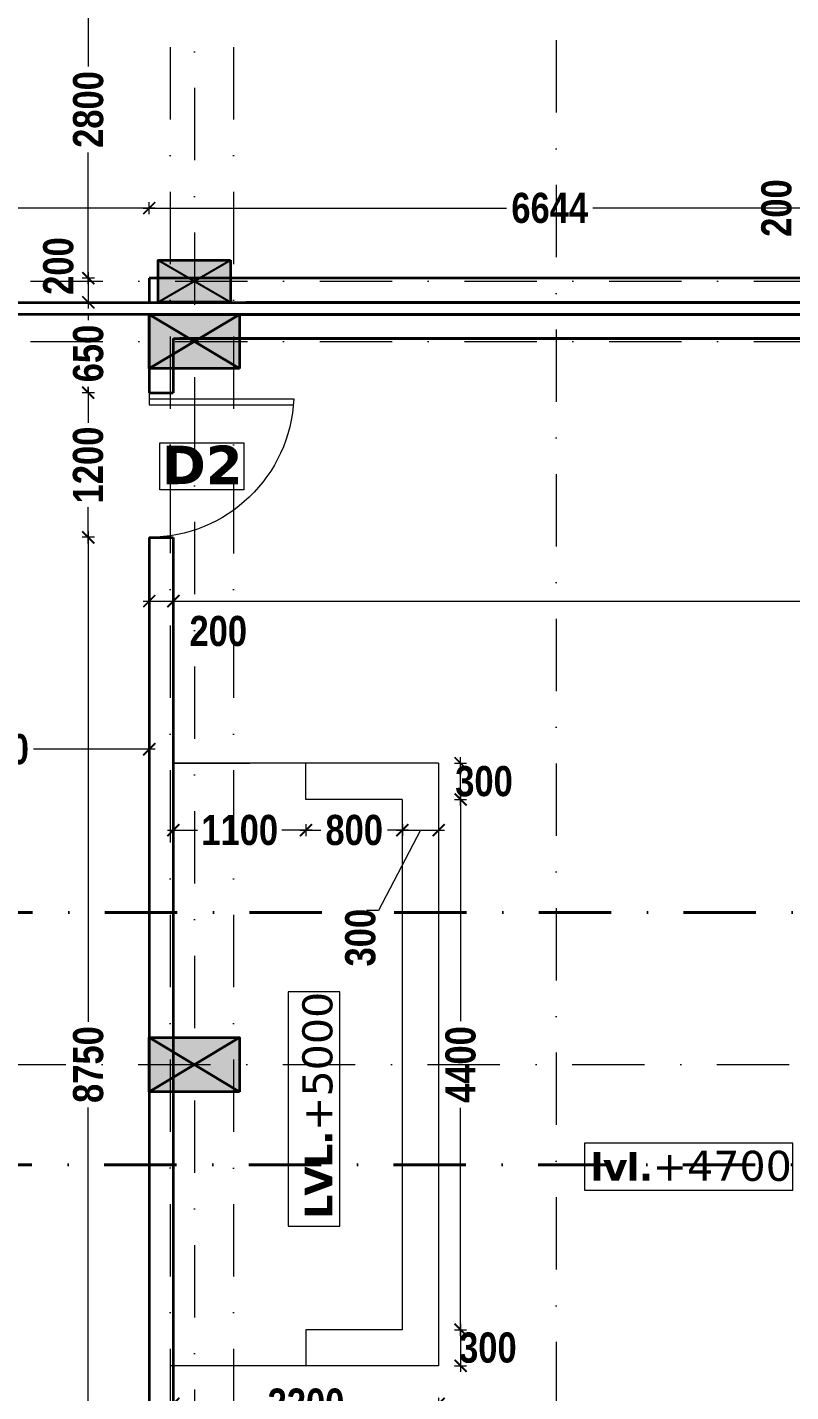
# Model space of a CAD drawing. Header units: millimetres. Extents: x -3092155 to 4513934, y -12317808 to 1850003.
# Drawn here: x -408291 to -401958, y -5693916 to -5682594 of the extents above; entities that cross this region are included whole.
import ezdxf

# ---------------------------------------------------------------- set-up
doc = ezdxf.new("R2010")
doc.units = ezdxf.units.MM
doc.header["$LTSCALE"] = 2
doc.header["$MEASUREMENT"] = 0
doc.header["$PDMODE"] = 34
doc.header["$PDSIZE"] = 500
doc.linetypes.add('DASHDOT', pattern=[1, 0.5, -0.25, 0, -0.25])
doc.linetypes.add('HIDDEN', pattern=[0.375, 0.25, -0.125])
for name, color, linetype, lineweight in [('coloumn', 10, 'Continuous', 35), ('cornice', 12, 'Continuous', 25), ('D DIM', 250, 'Continuous', 9), ('D2', 10, 'Continuous', 5), ('DOOR', 27, 'Continuous', 5), ('expen. jt.', 130, 'Continuous', 35), ('GRID', 251, 'DASHDOT', 5), ('PROJ', 251, 'HIDDEN', 5), ('Step', 251, 'Continuous', 9), ('TEXT', 7, 'Continuous', 13), ('W2', 162, 'Continuous', 5), ('WAll', 250, 'Continuous', 35)]:
    doc.layers.add(name, color=color, linetype=linetype, lineweight=lineweight)
doc.styles.add('INNER DIM', font='ARIALNB.TTF', dxfattribs={"height": 250})
doc.styles.add('style2', font='verdana.ttf')
doc.dimstyles.new('external final', dxfattribs={"dimscale": 0, "dimtxt": 250, "dimasz": 100, "dimexe": 50, "dimexo": 50, "dimgap": 50, "dimtad": 0, "dimdec": 0, "dimzin": 0, "dimdsep": 46, "dimtxsty": 'INNER DIM', "dimblk": 'ARCHTICK', "dimcen": 100, "dimdle": 50, "dimclrd": 256, "dimclre": 256, "dimclrt": 256, "dimadec": 0, "dimazin": 0, "dimtfac": 1, "dimtdec": 0, "dimtix": 1, "dimtmove": 1, "dimatfit": 3, "dimfxl": 50, "dimfxlon": 1, "dimtolj": 1, "dimtzin": 0, "dimlwd": -1, "dimlwe": -1, "dimarcsym": 1})
doc.dimstyles.new('INNER DIM', dxfattribs={"dimscale": 0, "dimtxt": 250, "dimasz": 100, "dimexe": 50, "dimexo": 50, "dimgap": 50, "dimtad": 0, "dimdec": 0, "dimzin": 0, "dimdsep": 46, "dimtxsty": 'INNER DIM', "dimblk": 'ARCHTICK', "dimcen": 100, "dimdle": 50, "dimclrd": 256, "dimclre": 256, "dimclrt": 256, "dimadec": 0, "dimazin": 0, "dimtfac": 1, "dimtdec": 0, "dimtix": 1, "dimtmove": 2, "dimatfit": 3, "dimfxl": 50, "dimfxlon": 1, "dimtolj": 1, "dimtzin": 0, "dimlwd": -1, "dimlwe": -1, "dimarcsym": 1})

# ---------------------------------------------------------------- blocks, each defined once
blk = doc.blocks.new('A$C378B1DF0')
at = {"layer": 'DOOR', "ltscale": 0.1}
for p, q in [((1100, 0), (1100, 1196)), ((1150, 0), (1150, 1199)), ((1200, 0), (1100, 0))]:
    blk.add_line(p, q, dxfattribs=at)
blk.add_arc((1200, 0), 1200, 92.388, 180, dxfattribs=at)
blk = doc.blocks.new('_ArchTick')
at = {"color": 0, "linetype": 'ByBlock', "const_width": 0.15}
blk.add_lwpolyline([(-0.5, -0.5), (0.5, 0.5)], dxfattribs=at)
blk = doc.blocks.new('*D681')
at = {"layer": 'D DIM', "ltscale": 100, "transparency": 16777216}
for p, q in [((-413124, -5684144), (-413124, -5684044)), ((-407279, -5684144), (-407279, -5684044)), ((-413174, -5684094), (-410560, -5684094)), ((-407229, -5684094), (-409844, -5684094))]:
    blk.add_line(p, q, dxfattribs=at)
at = {"layer": 'Defpoints', "color": 0, "lineweight": 50, "ltscale": 100, "transparency": 16777216}
for p in [(-407279, -5684094), (-413124, -5684526), (-407279, -5684676)]:
    blk.add_point(p, dxfattribs=at)
at = {"layer": 'D DIM', "ltscale": 100, "transparency": 16777216, "xscale": 100, "yscale": 100, "zscale": 100, "rotation": 180}
blk.add_blockref('_ArchTick', (-413124, -5684094), dxfattribs=at)
at = {"layer": 'D DIM', "ltscale": 100, "transparency": 16777216, "xscale": 100, "yscale": 100, "zscale": 100}
blk.add_blockref('_ArchTick', (-407279, -5684094), dxfattribs=at)
at = {"layer": 'D DIM', "ltscale": 100, "transparency": 16777216, "insert": (-410202, -5684094), "char_height": 250, "attachment_point": 5, "style": 'INNER DIM'}
blk.add_mtext('\\A1;5845', dxfattribs=at)
blk = doc.blocks.new('*D682')
at = {"layer": 'D DIM', "ltscale": 100, "transparency": 16777216}
for p, q in [((-407279, -5684144), (-407279, -5684044)), ((-400635, -5684144), (-400635, -5684044)), ((-407329, -5684094), (-404316, -5684094)), ((-400585, -5684094), (-403598, -5684094))]:
    blk.add_line(p, q, dxfattribs=at)
at = {"layer": 'Defpoints', "color": 0, "lineweight": 50, "ltscale": 100, "transparency": 16777216}
for p in [(-400635, -5684094), (-400635, -5684451), (-407279, -5684676)]:
    blk.add_point(p, dxfattribs=at)
at = {"layer": 'D DIM', "ltscale": 100, "transparency": 16777216, "xscale": 100, "yscale": 100, "zscale": 100, "rotation": 180}
blk.add_blockref('_ArchTick', (-407279, -5684094), dxfattribs=at)
at = {"layer": 'D DIM', "ltscale": 100, "transparency": 16777216, "xscale": 100, "yscale": 100, "zscale": 100}
blk.add_blockref('_ArchTick', (-400635, -5684094), dxfattribs=at)
at = {"layer": 'D DIM', "ltscale": 100, "transparency": 16777216, "insert": (-403957, -5684094), "char_height": 250, "attachment_point": 5, "style": 'INNER DIM'}
blk.add_mtext('\\A1;6644', dxfattribs=at)
blk = doc.blocks.new('*D218')
at = {"layer": 'D DIM', "ltscale": 100, "transparency": 16777216}
for p, q in [((-407279, -5687305), (-407279, -5687405)), ((-407079, -5687305), (-407079, -5687405)), ((-407329, -5687355), (-407029, -5687355))]:
    blk.add_line(p, q, dxfattribs=at)
at = {"layer": 'Defpoints', "color": 0, "lineweight": 50, "ltscale": 100, "transparency": 16777216}
for p in [(-407279, -5687158), (-407079, -5687158), (-407079, -5687355)]:
    blk.add_point(p, dxfattribs=at)
at = {"layer": 'D DIM', "ltscale": 100, "transparency": 16777216, "xscale": 100, "yscale": 100, "zscale": 100, "rotation": 180}
blk.add_blockref('_ArchTick', (-407279, -5687355), dxfattribs=at)
at = {"layer": 'D DIM', "ltscale": 100, "transparency": 16777216, "xscale": 100, "yscale": 100, "zscale": 100}
blk.add_blockref('_ArchTick', (-407079, -5687355), dxfattribs=at)
at = {"layer": 'D DIM', "ltscale": 100, "transparency": 16777216, "insert": (-406707, -5687605), "char_height": 250, "attachment_point": 5, "style": 'INNER DIM'}
blk.add_mtext('\\A1;200', dxfattribs=at)
blk = doc.blocks.new('*D219')
at = {"layer": 'D DIM', "ltscale": 100, "transparency": 16777216}
for p, q in [((-407079, -5687305), (-407079, -5687405)), ((-394159, -5687305), (-394159, -5687405)), ((-407129, -5687355), (-401049, -5687355)), ((-394109, -5687355), (-400189, -5687355))]:
    blk.add_line(p, q, dxfattribs=at)
at = {"layer": 'Defpoints', "color": 0, "lineweight": 50, "ltscale": 100, "transparency": 16777216}
for p in [(-407079, -5687158), (-394159, -5687158), (-394159, -5687355)]:
    blk.add_point(p, dxfattribs=at)
at = {"layer": 'D DIM', "ltscale": 100, "transparency": 16777216, "xscale": 100, "yscale": 100, "zscale": 100, "rotation": 180}
blk.add_blockref('_ArchTick', (-407079, -5687355), dxfattribs=at)
at = {"layer": 'D DIM', "ltscale": 100, "transparency": 16777216, "xscale": 100, "yscale": 100, "zscale": 100}
blk.add_blockref('_ArchTick', (-394159, -5687355), dxfattribs=at)
at = {"layer": 'D DIM', "ltscale": 100, "transparency": 16777216, "insert": (-400619, -5687355), "char_height": 250, "attachment_point": 5, "style": 'INNER DIM'}
blk.add_mtext('\\A1;12920', dxfattribs=at)
blk = doc.blocks.new('*D730')
at = {"layer": 'D DIM', "ltscale": 100, "transparency": 16777216}
for p, q in [((-438689, 361), (-438689, 461)), ((999, 361), (999, 461)), ((1049, 411), (-438739, 411))]:
    blk.add_line(p, q, dxfattribs=at)
at = {"layer": 'Defpoints', "color": 0, "lineweight": 50, "ltscale": 100, "transparency": 16777216}
for p in [(-438689, 411), (999, 0), (-438689, -5723126)]:
    blk.add_point(p, dxfattribs=at)
at = {"layer": 'D DIM', "ltscale": 100, "transparency": 16777216, "xscale": 100, "yscale": 100, "zscale": 100, "rotation": 180}
blk.add_blockref('_ArchTick', (-438689, 411), dxfattribs=at)
at = {"layer": 'D DIM', "ltscale": 100, "transparency": 16777216, "xscale": 100, "yscale": 100, "zscale": 100}
blk.add_blockref('_ArchTick', (999, 411), dxfattribs=at)
at = {"layer": 'D DIM', "ltscale": 100, "transparency": 16777216, "insert": (1326, 835), "char_height": 250, "attachment_point": 5, "style": 'INNER DIM'}
blk.add_mtext('\\A1;439688', dxfattribs=at)
blk = doc.blocks.new('*D311')
at = {"layer": 'D DIM', "ltscale": 100, "transparency": 16777216}
for p, q in [((-407735, -5681876), (-407835, -5681876)), ((-407785, -5681826), (-407785, -5682918)), ((-407785, -5684726), (-407785, -5683634)), ((-407735, -5684676), (-407835, -5684676))]:
    blk.add_line(p, q, dxfattribs=at)
at = {"layer": 'Defpoints', "color": 0, "lineweight": 50, "ltscale": 100, "transparency": 16777216}
for p in [(-407552, -5681876), (-407785, -5684676), (-407279, -5684676)]:
    blk.add_point(p, dxfattribs=at)
at = {"layer": 'D DIM', "ltscale": 100, "transparency": 16777216, "xscale": 100, "yscale": 100, "zscale": 100}
for p, rotation in [((-407785, -5681876), 90), ((-407785, -5684676), 270)]:
    blk.add_blockref('_ArchTick', p, dxfattribs=dict(at, rotation=rotation))
at = {"layer": 'D DIM', "ltscale": 100, "transparency": 16777216, "insert": (-407785, -5683276), "char_height": 250, "attachment_point": 5, "rotation": 90, "style": 'INNER DIM'}
blk.add_mtext('\\A1;2800', dxfattribs=at)
blk = doc.blocks.new('*D786')
at = {"layer": 'D DIM', "ltscale": 100, "transparency": 16777216}
for p, q in [((-407735, -5684676), (-407835, -5684676)), ((-407785, -5684626), (-407785, -5684926)), ((-407735, -5684876), (-407835, -5684876))]:
    blk.add_line(p, q, dxfattribs=at)
at = {"layer": 'Defpoints', "color": 0, "lineweight": 50, "ltscale": 100, "transparency": 16777216}
for p in [(-407279, -5684676), (-407785, -5684876), (-407279, -5684876)]:
    blk.add_point(p, dxfattribs=at)
at = {"layer": 'D DIM', "ltscale": 100, "transparency": 16777216, "xscale": 100, "yscale": 100, "zscale": 100}
for p, rotation in [((-407785, -5684676), 90), ((-407785, -5684876), 270)]:
    blk.add_blockref('_ArchTick', p, dxfattribs=dict(at, rotation=rotation))
at = {"layer": 'D DIM', "ltscale": 100, "transparency": 16777216, "insert": (-408033, -5684575), "char_height": 250, "attachment_point": 5, "rotation": 90, "style": 'INNER DIM'}
blk.add_mtext('\\A1;200', dxfattribs=at)
blk = doc.blocks.new('*D787')
at = {"layer": 'D DIM', "ltscale": 100, "transparency": 16777216}
for p, q in [((-407735, -5684976), (-407835, -5684976)), ((-407785, -5684976), (-407785, -5685025)), ((-407735, -5685626), (-407835, -5685626)), ((-407785, -5685626), (-407785, -5685577))]:
    blk.add_line(p, q, dxfattribs=at)
at = {"layer": 'Defpoints', "color": 0, "lineweight": 50, "ltscale": 100, "transparency": 16777216}
for p in [(-407279, -5684976), (-407785, -5685626), (-407280, -5685626)]:
    blk.add_point(p, dxfattribs=at)
at = {"layer": 'D DIM', "ltscale": 100, "transparency": 16777216, "insert": (-407785, -5685301), "char_height": 250, "attachment_point": 5, "rotation": 90, "style": 'INNER DIM'}
blk.add_mtext('\\A1;650', dxfattribs=at)
blk = doc.blocks.new('*D788')
at = {"layer": 'D DIM', "ltscale": 100, "transparency": 16777216}
for p, q in [((-407736, -5685626), (-407836, -5685626)), ((-407786, -5685576), (-407786, -5685876)), ((-407786, -5686876), (-407786, -5686576)), ((-407736, -5686826), (-407836, -5686826))]:
    blk.add_line(p, q, dxfattribs=at)
at = {"layer": 'Defpoints', "color": 0, "lineweight": 50, "ltscale": 100, "transparency": 16777216}
for p in [(-407280, -5685626), (-407786, -5686826), (-407279, -5686826)]:
    blk.add_point(p, dxfattribs=at)
at = {"layer": 'D DIM', "ltscale": 100, "transparency": 16777216, "xscale": 100, "yscale": 100, "zscale": 100}
for p, rotation in [((-407786, -5685626), 90), ((-407786, -5686826), 270)]:
    blk.add_blockref('_ArchTick', p, dxfattribs=dict(at, rotation=rotation))
at = {"layer": 'D DIM', "ltscale": 100, "transparency": 16777216, "insert": (-407786, -5686226), "char_height": 250, "attachment_point": 5, "rotation": 90, "style": 'INNER DIM'}
blk.add_mtext('\\A1;1200', dxfattribs=at)
blk = doc.blocks.new('*D312')
at = {"layer": 'D DIM', "ltscale": 100, "transparency": 16777216}
for p, q in [((-407735, -5686826), (-407835, -5686826)), ((-407785, -5686776), (-407785, -5690846)), ((-407785, -5695626), (-407785, -5691557)), ((-407735, -5695576), (-407835, -5695576))]:
    blk.add_line(p, q, dxfattribs=at)
at = {"layer": 'Defpoints', "color": 0, "lineweight": 50, "ltscale": 100, "transparency": 16777216}
for p in [(-407279, -5686826), (-407785, -5695576), (-407279, -5695576)]:
    blk.add_point(p, dxfattribs=at)
at = {"layer": 'D DIM', "ltscale": 100, "transparency": 16777216, "xscale": 100, "yscale": 100, "zscale": 100}
for p, rotation in [((-407785, -5686826), 90), ((-407785, -5695576), 270)]:
    blk.add_blockref('_ArchTick', p, dxfattribs=dict(at, rotation=rotation))
at = {"layer": 'D DIM', "ltscale": 100, "transparency": 16777216, "insert": (-407785, -5691201), "char_height": 250, "attachment_point": 5, "rotation": 90, "style": 'INNER DIM'}
blk.add_mtext('\\A1;8750', dxfattribs=at)
blk = doc.blocks.new('*D809')
at = {"layer": 'D DIM', "ltscale": 100, "transparency": 16777216}
for p, q in [((-401040, -5684676), (-401140, -5684676)), ((-401090, -5684626), (-401090, -5684926)), ((-401040, -5684876), (-401140, -5684876))]:
    blk.add_line(p, q, dxfattribs=at)
at = {"layer": 'Defpoints', "color": 0, "lineweight": 50, "ltscale": 100, "transparency": 16777216}
for p in [(-400635, -5684676), (-401090, -5684876), (-400634, -5684876)]:
    blk.add_point(p, dxfattribs=at)
at = {"layer": 'D DIM', "ltscale": 100, "transparency": 16777216, "xscale": 100, "yscale": 100, "zscale": 100}
for p, rotation in [((-401090, -5684676), 90), ((-401090, -5684876), 270)]:
    blk.add_blockref('_ArchTick', p, dxfattribs=dict(at, rotation=rotation))
at = {"layer": 'D DIM', "ltscale": 100, "transparency": 16777216, "insert": (-402075, -5684094), "char_height": 250, "attachment_point": 5, "rotation": 90, "style": 'INNER DIM'}
blk.add_mtext('\\A1;200', dxfattribs=at)
blk = doc.blocks.new('*D553')
at = {"layer": 'D DIM', "ltscale": 15000, "transparency": 16777216}
for p, q in [((-407129, -5689256), (-406879, -5689256)), ((-407079, -5689206), (-407079, -5689306)), ((-405929, -5689256), (-406179, -5689256)), ((-405979, -5689206), (-405979, -5689306))]:
    blk.add_line(p, q, dxfattribs=at)
at = {"layer": 'Defpoints', "color": 0, "lineweight": 50, "ltscale": 15000, "transparency": 16777216}
for p in [(-407079, -5689001), (-405979, -5689001), (-407079, -5689256)]:
    blk.add_point(p, dxfattribs=at)
at = {"layer": 'D DIM', "ltscale": 15000, "transparency": 16777216, "xscale": 100, "yscale": 100, "zscale": 100, "rotation": 180}
blk.add_blockref('_ArchTick', (-407079, -5689256), dxfattribs=at)
at = {"layer": 'D DIM', "ltscale": 15000, "transparency": 16777216, "xscale": 100, "yscale": 100, "zscale": 100}
blk.add_blockref('_ArchTick', (-405979, -5689256), dxfattribs=at)
at = {"layer": 'D DIM', "ltscale": 15000, "transparency": 16777216, "insert": (-406529, -5689256), "char_height": 250, "attachment_point": 5, "style": 'INNER DIM'}
blk.add_mtext('\\A1;1100', dxfattribs=at)
blk = doc.blocks.new('*D554')
at = {"layer": 'D DIM', "ltscale": 15000, "transparency": 16777216}
for p, q in [((-406029, -5689256), (-405855, -5689256)), ((-405979, -5689206), (-405979, -5689306)), ((-405129, -5689256), (-405303, -5689256)), ((-405179, -5689206), (-405179, -5689306))]:
    blk.add_line(p, q, dxfattribs=at)
at = {"layer": 'Defpoints', "color": 0, "lineweight": 50, "ltscale": 15000, "transparency": 16777216}
for p in [(-405979, -5689001), (-405179, -5689001), (-405179, -5689256)]:
    blk.add_point(p, dxfattribs=at)
at = {"layer": 'D DIM', "ltscale": 15000, "transparency": 16777216, "xscale": 100, "yscale": 100, "zscale": 100, "rotation": 180}
blk.add_blockref('_ArchTick', (-405979, -5689256), dxfattribs=at)
at = {"layer": 'D DIM', "ltscale": 15000, "transparency": 16777216, "xscale": 100, "yscale": 100, "zscale": 100}
blk.add_blockref('_ArchTick', (-405179, -5689256), dxfattribs=at)
at = {"layer": 'D DIM', "ltscale": 15000, "transparency": 16777216, "insert": (-405579, -5689256), "char_height": 250, "attachment_point": 5, "style": 'INNER DIM'}
blk.add_mtext('\\A1;800', dxfattribs=at)
blk = doc.blocks.new('*D555')
at = {"layer": 'D DIM', "ltscale": 100, "transparency": 16777216}
for p, q in [((-405029, -5689256), (-405377, -5689922)), ((-405229, -5689256), (-404829, -5689256)), ((-405179, -5689206), (-405179, -5689306)), ((-404879, -5689206), (-404879, -5689306)), ((-405377, -5689922), (-405477, -5689922))]:
    blk.add_line(p, q, dxfattribs=at)
at = {"layer": 'Defpoints', "color": 0, "lineweight": 50, "ltscale": 100, "transparency": 16777216}
for p in [(-405179, -5689001), (-404879, -5689101), (-404879, -5689256)]:
    blk.add_point(p, dxfattribs=at)
at = {"layer": 'D DIM', "ltscale": 100, "transparency": 16777216, "xscale": 100, "yscale": 100, "zscale": 100, "rotation": 180}
blk.add_blockref('_ArchTick', (-405179, -5689256), dxfattribs=at)
at = {"layer": 'D DIM', "ltscale": 100, "transparency": 16777216, "xscale": 100, "yscale": 100, "zscale": 100}
blk.add_blockref('_ArchTick', (-404879, -5689256), dxfattribs=at)
at = {"layer": 'D DIM', "ltscale": 100, "transparency": 16777216, "insert": (-405527, -5690148), "char_height": 250, "attachment_point": 5, "rotation": 90, "style": 'INNER DIM'}
blk.add_mtext('\\A1;300', dxfattribs=at)
blk = doc.blocks.new('*D556')
at = {"layer": 'D DIM', "ltscale": 15000, "transparency": 16777216}
for p, q in [((-404746, -5689001), (-404646, -5689001)), ((-404696, -5688951), (-404696, -5690842)), ((-404696, -5693451), (-404696, -5691560)), ((-404746, -5693401), (-404646, -5693401))]:
    blk.add_line(p, q, dxfattribs=at)
at = {"layer": 'Defpoints', "color": 0, "lineweight": 50, "ltscale": 15000, "transparency": 16777216}
for p in [(-405979, -5689001), (-404696, -5689001), (-405321, -5693401)]:
    blk.add_point(p, dxfattribs=at)
at = {"layer": 'D DIM', "ltscale": 15000, "transparency": 16777216, "xscale": 100, "yscale": 100, "zscale": 100}
for p, rotation in [((-404696, -5689001), 90), ((-404696, -5693401), 270)]:
    blk.add_blockref('_ArchTick', p, dxfattribs=dict(at, rotation=rotation))
at = {"layer": 'D DIM', "ltscale": 15000, "transparency": 16777216, "insert": (-404696, -5691201), "char_height": 250, "attachment_point": 5, "rotation": 90, "style": 'INNER DIM'}
blk.add_mtext('\\A1;4400', dxfattribs=at)
blk = doc.blocks.new('*D557')
at = {"layer": 'D DIM', "ltscale": 15000, "transparency": 16777216}
for p, q in [((-404696, -5689051), (-404696, -5688651)), ((-404746, -5688701), (-404646, -5688701)), ((-404746, -5689001), (-404646, -5689001))]:
    blk.add_line(p, q, dxfattribs=at)
at = {"layer": 'Defpoints', "color": 0, "lineweight": 50, "ltscale": 15000, "transparency": 16777216}
for p in [(-405979, -5688701), (-404696, -5688701), (-405979, -5689001)]:
    blk.add_point(p, dxfattribs=at)
at = {"layer": 'D DIM', "ltscale": 15000, "transparency": 16777216, "xscale": 100, "yscale": 100, "zscale": 100}
for p, rotation in [((-404696, -5688701), 90), ((-404696, -5689001), 270)]:
    blk.add_blockref('_ArchTick', p, dxfattribs=dict(at, rotation=rotation))
at = {"layer": 'D DIM', "ltscale": 15000, "transparency": 16777216, "insert": (-404502, -5688851), "char_height": 250, "attachment_point": 5, "rotation": 0.1, "style": 'INNER DIM'}
blk.add_mtext('\\A1;300', dxfattribs=at)
blk = doc.blocks.new('*D558')
at = {"layer": 'D DIM', "ltscale": 15000, "transparency": 16777216}
for p, q in [((-404746, -5693401), (-404646, -5693401)), ((-404696, -5693351), (-404696, -5693751)), ((-404746, -5693701), (-404646, -5693701))]:
    blk.add_line(p, q, dxfattribs=at)
at = {"layer": 'Defpoints', "color": 0, "lineweight": 50, "ltscale": 15000, "transparency": 16777216}
for p in [(-405443, -5693401), (-405443, -5693701), (-404696, -5693701)]:
    blk.add_point(p, dxfattribs=at)
at = {"layer": 'D DIM', "ltscale": 15000, "transparency": 16777216, "xscale": 100, "yscale": 100, "zscale": 100}
for p, rotation in [((-404696, -5693401), 90), ((-404696, -5693701), 270)]:
    blk.add_blockref('_ArchTick', p, dxfattribs=dict(at, rotation=rotation))
at = {"layer": 'D DIM', "ltscale": 15000, "transparency": 16777216, "insert": (-404470, -5693551), "char_height": 250, "attachment_point": 5, "rotation": 0.1, "style": 'INNER DIM'}
blk.add_mtext('\\A1;300', dxfattribs=at)
blk = doc.blocks.new('*D559')
at = {"layer": 'D DIM', "ltscale": 15000, "transparency": 16777216}
for p, q in [((-407129, -5694016), (-406337, -5694016)), ((-407079, -5693966), (-407079, -5694066)), ((-404829, -5694016), (-405621, -5694016)), ((-404879, -5693966), (-404879, -5694066))]:
    blk.add_line(p, q, dxfattribs=at)
at = {"layer": 'Defpoints', "color": 0, "lineweight": 50, "ltscale": 15000, "transparency": 16777216}
for p in [(-407079, -5693700), (-404879, -5693700), (-404879, -5694016)]:
    blk.add_point(p, dxfattribs=at)
at = {"layer": 'D DIM', "ltscale": 15000, "transparency": 16777216, "xscale": 100, "yscale": 100, "zscale": 100, "rotation": 180}
blk.add_blockref('_ArchTick', (-407079, -5694016), dxfattribs=at)
at = {"layer": 'D DIM', "ltscale": 15000, "transparency": 16777216, "xscale": 100, "yscale": 100, "zscale": 100}
blk.add_blockref('_ArchTick', (-404879, -5694016), dxfattribs=at)
at = {"layer": 'D DIM', "ltscale": 15000, "transparency": 16777216, "insert": (-405979, -5694016), "char_height": 250, "attachment_point": 5, "style": 'INNER DIM'}
blk.add_mtext('\\A1;2200', dxfattribs=at)
blk = doc.blocks.new('F.F')
at = {"layer": 'coloumn', "ltscale": 100}
for points in [[(-179225, -5837856), (-179225, -5838206), (-179825, -5838206), (-179825, -5837856)], [(-179150, -5838756), (-179150, -5838306), (-179900, -5838306), (-179900, -5838756)], [(-179150, -5844756), (-179150, -5844306), (-179900, -5844306), (-179900, -5844756)]]:
    blk.add_hatch(color=256, dxfattribs=at).paths.add_polyline_path(points)
at = {"layer": 'coloumn', "lineweight": 25, "ltscale": 100}
for p, q in [((-179825, -5838206), (-179225, -5837856)), ((-179825, -5837856), (-179225, -5838206))]:
    blk.add_line(p, q, dxfattribs=at)
at = {"layer": 'coloumn', "ltscale": 100}
for p, q in [((-179900, -5838756), (-179900, -5838306)), ((-179900, -5838306), (-179150, -5838306)), ((-179150, -5838306), (-179150, -5838756)), ((-179150, -5838756), (-179900, -5838756)), ((-179900, -5844756), (-179900, -5844306)), ((-179900, -5844306), (-179150, -5844306)), ((-179150, -5844306), (-179150, -5844756)), ((-179150, -5844756), (-179900, -5844756))]:
    blk.add_line(p, q, dxfattribs=at)
blk.add_lwpolyline([(-179225, -5837856), (-179225, -5838206), (-179825, -5838206), (-179825, -5837856)], close=True, dxfattribs=at)
for points in [[(-179150, -5838756), (-179900, -5838306), (-179150, -5838306), (-179900, -5838756)], [(-179150, -5844756), (-179900, -5844306), (-179150, -5844306), (-179900, -5844756)]]:
    blk.add_lwpolyline(points, dxfattribs=at)
blk = doc.blocks.new('*D1044')
at = {"layer": 'D DIM', "ltscale": 100, "transparency": 16777216}
for p, q in [((-410699, -5688585), (-408952, -5688585)), ((-410649, -5688635), (-410649, -5688535)), ((-407229, -5688585), (-408239, -5688585)), ((-407279, -5688635), (-407279, -5688535))]:
    blk.add_line(p, q, dxfattribs=at)
at = {"layer": 'Defpoints', "color": 0, "lineweight": 50, "ltscale": 100, "transparency": 16777216}
for p in [(-407279, -5688585), (-410649, -5689722), (-407279, -5689722)]:
    blk.add_point(p, dxfattribs=at)
at = {"layer": 'D DIM', "ltscale": 100, "transparency": 16777216, "xscale": 100, "yscale": 100, "zscale": 100, "rotation": 180}
blk.add_blockref('_ArchTick', (-410649, -5688585), dxfattribs=at)
at = {"layer": 'D DIM', "ltscale": 100, "transparency": 16777216, "xscale": 100, "yscale": 100, "zscale": 100}
blk.add_blockref('_ArchTick', (-407279, -5688585), dxfattribs=at)
at = {"layer": 'D DIM', "ltscale": 100, "transparency": 16777216, "insert": (-408596, -5688585), "char_height": 250, "attachment_point": 5, "style": 'INNER DIM'}
blk.add_mtext('\\A1;3370', dxfattribs=at)
blk = doc.blocks.new('GHYJHJH')
at = {"layer": 'Step', "ltscale": 15000}
for p, q in [((-214995, -5654492), (-217195, -5654492)), ((-214995, -5654492), (-214995, -5659492)), ((-215295, -5654792), (-216095, -5654792)), ((-215295, -5654792), (-215295, -5659192)), ((-215295, -5659192), (-216095, -5659192)), ((-214995, -5659492), (-217219, -5659492))]:
    blk.add_line(p, q, dxfattribs=at)
at = {"layer": 'Step', "ltscale": 100}
for p, q in [((-216095, -5654792), (-216095, -5654492)), ((-216095, -5659192), (-216095, -5659492))]:
    blk.add_line(p, q, dxfattribs=at)
blk.add_lwpolyline([(-217195, -5654492), (-216560, -5654492)], dxfattribs=at)
blk = doc.blocks.new('uyujnjh')
at = {"layer": 'PROJ', "linetype": 'DASHDOT', "lineweight": 40, "ltscale": 600}
blk.add_line((-186042, -5846539), (-249741, -5846539), dxfattribs=at)

msp = doc.modelspace()

# ---------------------------------------------------------------- linework, layer by layer
at = {"layer": 'D2', "ltscale": 0.1}
msp.add_lwpolyline([(-407190.9, -5686042.8), (-406495.2, -5686042.8), (-406495.2, -5686430.9), (-407190.9, -5686430.9)], close=True, dxfattribs=at)
at = {"layer": 'expen. jt.', "ltscale": 100}
for p, q in [((-438913.8, -5684876.2), (-393983.8, -5684876.2)), ((-438889.7, -5684876.2), (-393716.8, -5684876.2)), ((-393983.8, -5684976.2), (-438913.8, -5684976.2)), ((-393959.7, -5684976.2), (-438889.7, -5684976.2))]:
    msp.add_line(p, q, dxfattribs=at)
at = {"layer": 'GRID', "color": 5, "ltscale": 600}
for p, q in [((-406904.7, -5655495.3), (-406904.7, -5744297.3)), ((-407104.7, -5656356.3), (-407104.7, -5743438.6)), ((-406579.7, -5656356.5), (-406579.7, -5743436)), ((-403904.7, -5657499.4), (-403898.6, -5742187.2))]:
    msp.add_line(p, q, dxfattribs=at)
at = {"layer": 'GRID', "color": 6, "ltscale": 600}
for p, q in [((-461068.9, -5684701.2), (-366441.5, -5684701.2)), ((-461068.9, -5685201.2), (-366441.5, -5685201.2)), ((-460174.6, -5691201.2), (-367335.1, -5691201.2))]:
    msp.add_line(p, q, dxfattribs=at)
at = {"layer": 'PROJ', "linetype": 'DASHDOT', "lineweight": 40, "ltscale": 600}
msp.add_line((-384245.2, -5689939.3), (-447944.2, -5689939.3), dxfattribs=at)
at = {"layer": 'W2', "ltscale": 100}
for points in [[(-406126.6, -5692543.1), (-405698.2, -5692543.1), (-405698.2, -5690596.6), (-406126.6, -5690596.6)], [(-403669.6, -5692242.7), (-401938.6, -5692242.7), (-401938.6, -5691854.2), (-403669.6, -5691854.2)]]:
    msp.add_lwpolyline(points, close=True, dxfattribs=at)
at = {"layer": 'WAll', "ltscale": 100}
for p, q in [((-407279.3, -5684676.2), (-407279.3, -5684876.2)), ((-394034.7, -5684676.2), (-407279.3, -5684676.2)), ((-407279.3, -5684876.2), (-394034.7, -5684876.2)), ((-393983.8, -5684876.2), (-406479.3, -5684876.2)), ((-407280.1, -5684976.2), (-407280.1, -5685626.2)), ((-407279.3, -5684976.2), (-394709.7, -5684976.2)), ((-407080.1, -5685176.2), (-407080.1, -5685626.2)), ((-407079.3, -5685176.2), (-394159.3, -5685176.2)), ((-394183.8, -5685176.2), (-407029.3, -5685176.2)), ((-407280.1, -5685626.2), (-407080.1, -5685626.2)), ((-407280.1, -5686826.2), (-407280.1, -5695576.2)), ((-407280.1, -5686826.2), (-407080.1, -5686826.2)), ((-407080.1, -5686826.2), (-407080.1, -5695576.2))]:
    msp.add_line(p, q, dxfattribs=at)

# ---------------------------------------------------------------- block references
at = {"layer": 'coloumn'}
msp.add_blockref('F.F', (-227379.8, 153330), dxfattribs=at)
at = {"layer": 'cornice', "color": 3, "lineweight": 50}
msp.add_blockref('uyujnjh', (-198208.9, 154507), dxfattribs=at)
at = {"layer": 'D DIM'}
msp.add_blockref('GHYJHJH', (-189885.4, -34209.1), dxfattribs=at)
at = {"layer": 'DOOR', "ltscale": 100, "xscale": -1, "rotation": 270}
msp.add_blockref('A$C378B1DF0', (-407280.1, -5686826.2), dxfattribs=at)

# ---------------------------------------------------------------- texts
at = {"layer": 'D2', "ltscale": 0.1, "insert": (-406839.3, -5686225.1), "char_height": 320, "attachment_point": 5, "style": 'style2'}
msp.add_mtext('\\pxt11;{\\fVerdana|b1|i0|c0|p34;D2}', dxfattribs=at)
at = {"layer": 'TEXT', "ltscale": 0.1, "insert": (-405882.7, -5691538.6), "char_height": 230, "attachment_point": 5, "rotation": 90, "style": 'style2'}
msp.add_mtext('{\\fVerdana|b1|i0|c0|p34;\\T0.95;LVL.\\fVerdana|b0|i0|c0|p34;\\H1.0833x;\\T1;+5000}', dxfattribs=at)
at = {"layer": 'TEXT', "ltscale": 0.1, "insert": (-402783.3, -5692043.4), "char_height": 230, "attachment_point": 5, "style": 'style2'}
msp.add_mtext('{\\fVerdana|b1|i0|c0|p34;\\T0.95;lvl.\\fVerdana|b0|i0|c0|p34;\\H1.0833x;\\T1;+4700}', dxfattribs=at)

# ---------------------------------------------------------------- dimensions: what is measured, and where the dimension line sits
at = {"layer": 'D DIM', "ltscale": 100}
for base, p1, p2, picture, middle in [((-438689.1, 410.6), (998.8, 0), (-438689.1, -5723126.2), '*D730', (1326.5, 835.2)), ((-407078.9, -5687355.4), (-407278.9, -5687157.6), (-407078.9, -5687157.6), '*D218', (-406707.3, -5687605.2)), ((-407278.9, -5688585.2), (-410649.3, -5689722.5), (-407278.9, -5689722.1), '*D1044', (-408595.6, -5688585.2))]:
    dim = msp.add_linear_dim(base=base, p1=p1, p2=p2, dimstyle='INNER DIM', override={"dimscale": 1}, dxfattribs=at)
    dim.commit()
    dim.dimension.update_dxf_attribs({"geometry": picture, "text_midpoint": middle, "dimtype": 160})
for base, p1, p2, picture, middle in [((-407784.6, -5684676.2), (-407552.1, -5681876.2), (-407278.9, -5684676.2), '*D311', (-407784.6, -5683276.2)), ((-407785.4, -5685626.2), (-407279.3, -5684976.2), (-407280.1, -5685626.2), '*D787', (-407785.4, -5685301.2)), ((-407785.9, -5686826.2), (-407280.1, -5685626.2), (-407278.9, -5686826.2), '*D788', (-407785.9, -5686226.2)), ((-407784.6, -5695576.2), (-407278.9, -5686826.2), (-407278.9, -5695576.2), '*D312', (-407784.6, -5691201.2))]:
    dim = msp.add_linear_dim(base=base, p1=p1, p2=p2, angle=90, dimstyle='INNER DIM', override={"dimscale": 1}, dxfattribs=at)
    dim.commit()
    dim.dimension.update_dxf_attribs({"geometry": picture, "text_midpoint": middle})
for base, p1, p2, picture, middle in [((-401090.2, -5684876.2), (-400635.1, -5684676.2), (-400634.3, -5684876.2), '*D809', (-402074.9, -5684093.8)), ((-407785, -5684876.2), (-407278.9, -5684676.2), (-407279.3, -5684876.2), '*D786', (-408033.4, -5684574.5))]:
    dim = msp.add_linear_dim(base=base, p1=p1, p2=p2, angle=90, dimstyle='INNER DIM', override={"dimscale": 1}, dxfattribs=at)
    dim.commit()
    dim.dimension.update_dxf_attribs({"geometry": picture, "text_midpoint": middle, "dimtype": 160})
for base, p1, p2, picture, middle in [((-407279.3, -5684093.8), (-413124.3, -5684526.2), (-407279.3, -5684676.2), '*D681', (-410201.8, -5684093.8)), ((-400635.1, -5684093.8), (-407279.3, -5684676.2), (-400635.1, -5684451.2), '*D682', (-403957.2, -5684093.8)), ((-394159.3, -5687355.4), (-407078.9, -5687157.6), (-394159.3, -5687157.6), '*D219', (-400619.1, -5687355.4))]:
    dim = msp.add_linear_dim(base=base, p1=p1, p2=p2, dimstyle='INNER DIM', override={"dimscale": 1}, dxfattribs=at)
    dim.commit()
    dim.dimension.update_dxf_attribs({"geometry": picture, "text_midpoint": middle})
at = {"layer": 'D DIM', "ltscale": 15000}
for base, p1, p2, angle, picture, middle in [((-404696.3, -5688701.2), (-405978.9, -5689001.2), (-405978.9, -5688701.2), 270, '*D557', (-404502.3, -5688851.2)), ((-404696.3, -5693701.2), (-405443.5, -5693401.2), (-405443.5, -5693701.2), 90, '*D558', (-404469.5, -5693551.2))]:
    dim = msp.add_linear_dim(base=base, p1=p1, p2=p2, angle=angle, dimstyle='external final', override={"dimscale": 1}, dxfattribs=at)
    dim.commit()
    dim.dimension.update_dxf_attribs({"geometry": picture, "text_midpoint": middle, "dimtype": 160, "text_rotation": 0.1})
for base, p1, p2, angle, picture, middle in [((-407078.9, -5689256.4), (-405978.9, -5689001.2), (-407078.9, -5689001.2), 180, '*D553', (-406528.9, -5689256.4)), ((-405178.9, -5689256.4), (-405978.9, -5689001.2), (-405178.9, -5689001.2), 180, '*D554', (-405578.9, -5689256.4)), ((-404696.3, -5689001.2), (-405321.3, -5693401.2), (-405978.9, -5689001.2), 270, '*D556', (-404696.3, -5691201.2))]:
    dim = msp.add_linear_dim(base=base, p1=p1, p2=p2, angle=angle, dimstyle='external final', override={"dimscale": 1}, dxfattribs=at)
    dim.commit()
    dim.dimension.update_dxf_attribs({"geometry": picture, "text_midpoint": middle})
at = {"layer": 'D DIM', "ltscale": 100}
dim = msp.add_linear_dim(base=(-404878.9, -5689256.4), p1=(-405178.9, -5689001.2), p2=(-404878.9, -5689101.4), angle=180, dimstyle='external final', override={"dimscale": 1}, dxfattribs=at)
dim.commit()
dim.dimension.update_dxf_attribs({"geometry": '*D555', "text_midpoint": (-405526.7, -5689921.7), "dimtype": 160, "text_rotation": 90})
at = {"layer": 'D DIM', "ltscale": 15000}
dim = msp.add_linear_dim(base=(-404878.9, -5694016.3), p1=(-407078.9, -5693699.7), p2=(-404878.9, -5693699.7), dimstyle='external final', override={"dimscale": 1}, dxfattribs=at)
dim.commit()
dim.dimension.update_dxf_attribs({"geometry": '*D559', "text_midpoint": (-405978.9, -5694016.3)})

doc.saveas('drawing.dxf')
